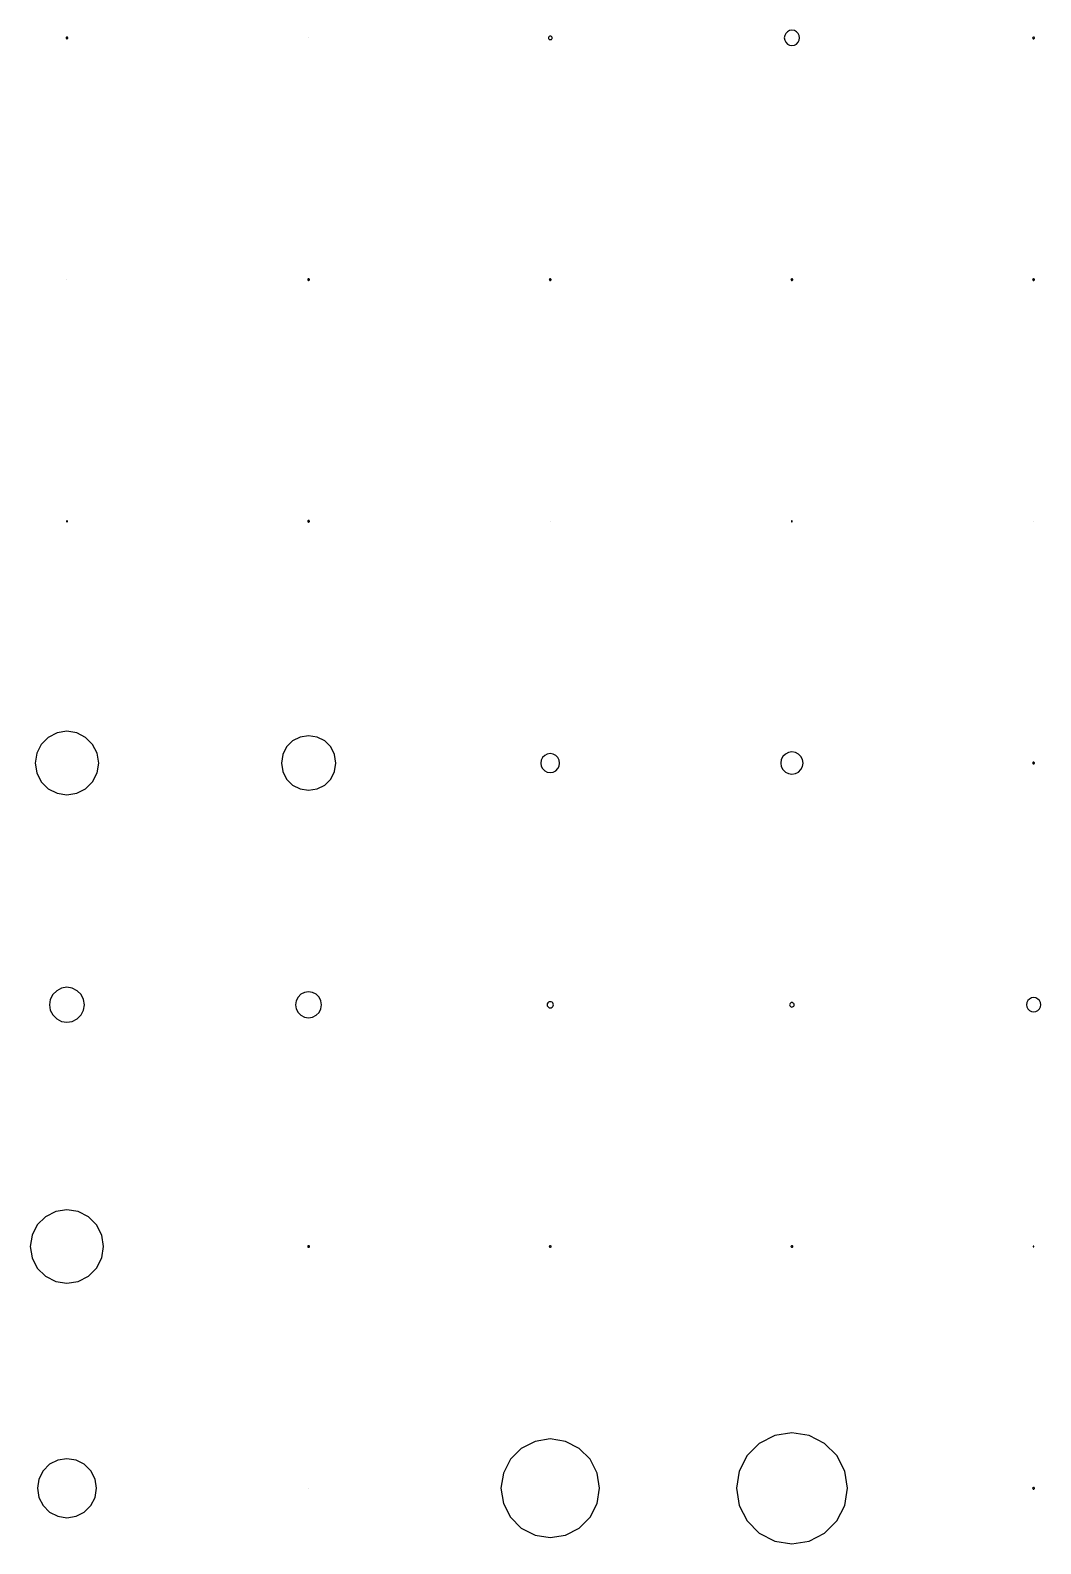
# Model space of a CAD drawing. Header units: metres. Extents: x -318 to 327, y -235 to 244.
# Drawn here: x -241.7 to -166.5, y -109.1 to 3.6 of the extents above; entities that cross this region are included whole.
import ezdxf

# ---------------------------------------------------------------- set-up
doc = ezdxf.new("R2010")
doc.units = ezdxf.units.M

msp = doc.modelspace()

# ---------------------------------------------------------------- linework, layer by layer
for p, q in [((-185.33, 3.46, -415.69), (-185.46, 3.33, -415.69)), ((-185.18, 3.54, -415.69), (-185.33, 3.46, -415.69)), ((-185, 3.57, -415.69), (-185.18, 3.54, -415.69)), ((-184.82, 3.54, -415.69), (-185, 3.57, -415.69)), ((-184.67, 3.46, -415.69), (-184.82, 3.54, -415.69)), ((-184.54, 3.33, -415.69), (-184.67, 3.46, -415.69)), ((-239.06, 3.02, -415.69), (-239.07, 3, -415.69)), ((-239.07, 3, -415.69), (-239.06, 2.98, -415.69)), ((-239.05, 3.04, -415.69), (-239.06, 3.02, -415.69)), ((-239.06, 2.98, -415.69), (-239.05, 2.96, -415.69)), ((-239.04, 3.05, -415.69), (-239.05, 3.04, -415.69)), ((-239.05, 2.96, -415.69), (-239.04, 2.95, -415.69)), ((-239.02, 3.06, -415.69), (-239.04, 3.05, -415.69)), ((-239.04, 2.95, -415.69), (-239.02, 2.94, -415.69)), ((-239, 3.07, -415.69), (-239.02, 3.06, -415.69)), ((-239.02, 2.94, -415.69), (-239, 2.93, -415.69)), ((-238.98, 3.06, -415.69), (-239, 3.07, -415.69)), ((-239, 2.93, -415.69), (-238.98, 2.94, -415.69)), ((-238.96, 3.05, -415.69), (-238.98, 3.06, -415.69)), ((-238.98, 2.94, -415.69), (-238.96, 2.95, -415.69)), ((-238.95, 3.04, -415.69), (-238.96, 3.05, -415.69)), ((-238.96, 2.95, -415.69), (-238.95, 2.96, -415.69)), ((-238.94, 3.02, -415.69), (-238.95, 3.04, -415.69)), ((-238.95, 2.96, -415.69), (-238.94, 2.98, -415.69)), ((-238.93, 3, -415.69), (-238.94, 3.02, -415.69)), ((-238.94, 2.98, -415.69), (-238.93, 3, -415.69)), ((-221, 3, -415.69), (-221, 3, -415.69)), ((-221, 3, -415.69), (-221, 3, -415.69)), ((-221, 3, -415.69), (-221, 3, -415.69)), ((-221, 3, -415.69), (-221, 3, -415.69)), ((-221, 3, -415.69), (-221, 3, -415.69)), ((-221, 3, -415.69), (-221, 3, -415.69)), ((-221, 3, -415.69), (-221, 3, -415.69)), ((-221, 3, -415.69), (-221, 3, -415.69)), ((-221, 3, -415.69), (-221, 3, -415.69)), ((-221, 3, -415.69), (-221, 3, -415.69)), ((-221, 3, -415.69), (-221, 3, -415.69)), ((-221, 3, -415.69), (-221, 3, -415.69)), ((-221, 3, -415.69), (-221, 3, -415.69)), ((-221, 3, -415.69), (-221, 3, -415.69)), ((-221, 3, -415.69), (-221, 3, -415.69)), ((-221, 3, -415.69), (-221, 3, -415.69)), ((-221, 3, -415.69), (-221, 3, -415.69)), ((-221, 3, -415.69), (-221, 3, -415.69)), ((-221, 3, -415.69), (-221, 3, -415.69)), ((-221, 3, -415.69), (-221, 3, -415.69)), ((-203.11, 3.08, -415.69), (-203.13, 3.04, -415.69)), ((-203.13, 3.04, -415.69), (-203.13, 3, -415.69)), ((-203.13, 3, -415.69), (-203.13, 2.96, -415.69)), ((-203.13, 2.96, -415.69), (-203.11, 2.92, -415.69)), ((-203.08, 3.11, -415.69), (-203.11, 3.08, -415.69)), ((-203.11, 2.92, -415.69), (-203.08, 2.89, -415.69)), ((-203.04, 3.13, -415.69), (-203.08, 3.11, -415.69)), ((-203.08, 2.89, -415.69), (-203.04, 2.87, -415.69)), ((-203, 3.13, -415.69), (-203.04, 3.13, -415.69)), ((-203.04, 2.87, -415.69), (-203, 2.87, -415.69)), ((-202.96, 3.13, -415.69), (-203, 3.13, -415.69)), ((-203, 2.87, -415.69), (-202.96, 2.87, -415.69)), ((-202.92, 3.11, -415.69), (-202.96, 3.13, -415.69)), ((-202.96, 2.87, -415.69), (-202.92, 2.89, -415.69)), ((-202.89, 3.08, -415.69), (-202.92, 3.11, -415.69)), ((-202.92, 2.89, -415.69), (-202.89, 2.92, -415.69)), ((-202.87, 3.04, -415.69), (-202.89, 3.08, -415.69)), ((-202.89, 2.92, -415.69), (-202.87, 2.96, -415.69)), ((-202.87, 3, -415.69), (-202.87, 3.04, -415.69)), ((-202.87, 2.96, -415.69), (-202.87, 3, -415.69)), ((-185.54, 3.18, -415.69), (-185.57, 3, -415.69)), ((-185.57, 3, -415.69), (-185.54, 2.82, -415.69)), ((-185.46, 3.33, -415.69), (-185.54, 3.18, -415.69)), ((-185.54, 2.82, -415.69), (-185.46, 2.67, -415.69)), ((-185.46, 2.67, -415.69), (-185.33, 2.54, -415.69)), ((-185.33, 2.54, -415.69), (-185.18, 2.46, -415.69)), ((-185.18, 2.46, -415.69), (-185, 2.43, -415.69)), ((-185, 2.43, -415.69), (-184.82, 2.46, -415.69)), ((-184.82, 2.46, -415.69), (-184.67, 2.54, -415.69)), ((-184.67, 2.54, -415.69), (-184.54, 2.67, -415.69)), ((-184.46, 3.18, -415.69), (-184.54, 3.33, -415.69)), ((-184.54, 2.67, -415.69), (-184.46, 2.82, -415.69)), ((-184.43, 3, -415.69), (-184.46, 3.18, -415.69)), ((-184.46, 2.82, -415.69), (-184.43, 3, -415.69)), ((-167.06, 3.02, -415.69), (-167.07, 3, -415.69)), ((-167.07, 3, -415.69), (-167.06, 2.98, -415.69)), ((-167.05, 3.04, -415.69), (-167.06, 3.02, -415.69)), ((-167.06, 2.98, -415.69), (-167.05, 2.96, -415.69)), ((-167.04, 3.05, -415.69), (-167.05, 3.04, -415.69)), ((-167.05, 2.96, -415.69), (-167.04, 2.95, -415.69)), ((-167.02, 3.06, -415.69), (-167.04, 3.05, -415.69)), ((-167.04, 2.95, -415.69), (-167.02, 2.94, -415.69)), ((-167, 3.07, -415.69), (-167.02, 3.06, -415.69)), ((-167.02, 2.94, -415.69), (-167, 2.93, -415.69)), ((-166.98, 3.06, -415.69), (-167, 3.07, -415.69)), ((-167, 2.93, -415.69), (-166.98, 2.94, -415.69)), ((-166.96, 3.05, -415.69), (-166.98, 3.06, -415.69)), ((-166.98, 2.94, -415.69), (-166.96, 2.95, -415.69)), ((-166.95, 3.04, -415.69), (-166.96, 3.05, -415.69)), ((-166.96, 2.95, -415.69), (-166.95, 2.96, -415.69)), ((-166.94, 3.02, -415.69), (-166.95, 3.04, -415.69)), ((-166.95, 2.96, -415.69), (-166.94, 2.98, -415.69)), ((-166.93, 3, -415.69), (-166.94, 3.02, -415.69)), ((-166.94, 2.98, -415.69), (-166.93, 3, -415.69)), ((-239, -15, -415.69), (-239, -15, -415.69)), ((-239, -15, -415.69), (-239, -15, -415.69)), ((-239, -15, -415.69), (-239, -15, -415.69)), ((-239, -15, -415.69), (-239, -15, -415.69)), ((-239, -15, -415.69), (-239, -15, -415.69)), ((-239, -15, -415.69), (-239, -15, -415.69)), ((-239, -15, -415.69), (-239, -15, -415.69)), ((-239, -15, -415.69), (-239, -15, -415.69)), ((-239, -15, -415.69), (-239, -15, -415.69)), ((-239, -15, -415.69), (-239, -15, -415.69)), ((-239, -15, -415.69), (-239, -15, -415.69)), ((-239, -15, -415.69), (-239, -15, -415.69)), ((-239, -15, -415.69), (-239, -15, -415.69)), ((-239, -15, -415.69), (-239, -15, -415.69)), ((-239, -15, -415.69), (-239, -15, -415.69)), ((-239, -15, -415.69), (-239, -15, -415.69)), ((-239, -15, -415.69), (-239, -15, -415.69)), ((-239, -15, -415.69), (-239, -15, -415.69)), ((-239, -15, -415.69), (-239, -15, -415.69)), ((-239, -15, -415.69), (-239, -15, -415.69)), ((-221.06, -14.98, -415.69), (-221.07, -15, -415.69)), ((-221.07, -15, -415.69), (-221.06, -15.02, -415.69)), ((-221.05, -14.96, -415.69), (-221.06, -14.98, -415.69)), ((-221.06, -15.02, -415.69), (-221.05, -15.04, -415.69)), ((-221.04, -14.95, -415.69), (-221.05, -14.96, -415.69)), ((-221.05, -15.04, -415.69), (-221.04, -15.05, -415.69)), ((-221.02, -14.94, -415.69), (-221.04, -14.95, -415.69)), ((-221.04, -15.05, -415.69), (-221.02, -15.06, -415.69)), ((-221, -14.93, -415.69), (-221.02, -14.94, -415.69)), ((-221.02, -15.06, -415.69), (-221, -15.07, -415.69)), ((-220.98, -14.94, -415.69), (-221, -14.93, -415.69)), ((-221, -15.07, -415.69), (-220.98, -15.06, -415.69)), ((-220.96, -14.95, -415.69), (-220.98, -14.94, -415.69)), ((-220.98, -15.06, -415.69), (-220.96, -15.05, -415.69)), ((-220.95, -14.96, -415.69), (-220.96, -14.95, -415.69)), ((-220.96, -15.05, -415.69), (-220.95, -15.04, -415.69)), ((-220.94, -14.98, -415.69), (-220.95, -14.96, -415.69)), ((-220.95, -15.04, -415.69), (-220.94, -15.02, -415.69)), ((-220.93, -15, -415.69), (-220.94, -14.98, -415.69)), ((-220.94, -15.02, -415.69), (-220.93, -15, -415.69)), ((-203.06, -14.98, -415.69), (-203.07, -15, -415.69)), ((-203.07, -15, -415.69), (-203.06, -15.02, -415.69)), ((-203.05, -14.96, -415.69), (-203.06, -14.98, -415.69)), ((-203.06, -15.02, -415.69), (-203.05, -15.04, -415.69)), ((-203.04, -14.95, -415.69), (-203.05, -14.96, -415.69)), ((-203.05, -15.04, -415.69), (-203.04, -15.05, -415.69)), ((-203.02, -14.94, -415.69), (-203.04, -14.95, -415.69)), ((-203.04, -15.05, -415.69), (-203.02, -15.06, -415.69)), ((-203, -14.93, -415.69), (-203.02, -14.94, -415.69)), ((-203.02, -15.06, -415.69), (-203, -15.07, -415.69)), ((-202.98, -14.94, -415.69), (-203, -14.93, -415.69)), ((-203, -15.07, -415.69), (-202.98, -15.06, -415.69)), ((-202.96, -14.95, -415.69), (-202.98, -14.94, -415.69)), ((-202.98, -15.06, -415.69), (-202.96, -15.05, -415.69)), ((-202.95, -14.96, -415.69), (-202.96, -14.95, -415.69)), ((-202.96, -15.05, -415.69), (-202.95, -15.04, -415.69)), ((-202.94, -14.98, -415.69), (-202.95, -14.96, -415.69)), ((-202.95, -15.04, -415.69), (-202.94, -15.02, -415.69)), ((-202.93, -15, -415.69), (-202.94, -14.98, -415.69)), ((-202.94, -15.02, -415.69), (-202.93, -15, -415.69)), ((-185.06, -14.98, -415.69), (-185.07, -15, -415.69)), ((-185.07, -15, -415.69), (-185.06, -15.02, -415.69)), ((-185.05, -14.96, -415.69), (-185.06, -14.98, -415.69)), ((-185.06, -15.02, -415.69), (-185.05, -15.04, -415.69)), ((-185.04, -14.95, -415.69), (-185.05, -14.96, -415.69)), ((-185.05, -15.04, -415.69), (-185.04, -15.05, -415.69)), ((-185.02, -14.94, -415.69), (-185.04, -14.95, -415.69)), ((-185.04, -15.05, -415.69), (-185.02, -15.06, -415.69)), ((-185, -14.93, -415.69), (-185.02, -14.94, -415.69)), ((-185.02, -15.06, -415.69), (-185, -15.07, -415.69)), ((-184.98, -14.94, -415.69), (-185, -14.93, -415.69)), ((-185, -15.07, -415.69), (-184.98, -15.06, -415.69)), ((-184.96, -14.95, -415.69), (-184.98, -14.94, -415.69)), ((-184.98, -15.06, -415.69), (-184.96, -15.05, -415.69)), ((-184.95, -14.96, -415.69), (-184.96, -14.95, -415.69)), ((-184.96, -15.05, -415.69), (-184.95, -15.04, -415.69)), ((-184.94, -14.98, -415.69), (-184.95, -14.96, -415.69)), ((-184.95, -15.04, -415.69), (-184.94, -15.02, -415.69)), ((-184.93, -15, -415.69), (-184.94, -14.98, -415.69)), ((-184.94, -15.02, -415.69), (-184.93, -15, -415.69)), ((-167.06, -14.98, -415.69), (-167.07, -15, -415.69)), ((-167.07, -15, -415.69), (-167.06, -15.02, -415.69)), ((-167.05, -14.96, -415.69), (-167.06, -14.98, -415.69)), ((-167.06, -15.02, -415.69), (-167.05, -15.04, -415.69)), ((-167.04, -14.95, -415.69), (-167.05, -14.96, -415.69)), ((-167.05, -15.04, -415.69), (-167.04, -15.05, -415.69)), ((-167.02, -14.94, -415.69), (-167.04, -14.95, -415.69)), ((-167.04, -15.05, -415.69), (-167.02, -15.06, -415.69)), ((-167, -14.93, -415.69), (-167.02, -14.94, -415.69)), ((-167.02, -15.06, -415.69), (-167, -15.07, -415.69)), ((-166.98, -14.94, -415.69), (-167, -14.93, -415.69)), ((-167, -15.07, -415.69), (-166.98, -15.06, -415.69)), ((-166.96, -14.95, -415.69), (-166.98, -14.94, -415.69)), ((-166.98, -15.06, -415.69), (-166.96, -15.05, -415.69)), ((-166.95, -14.96, -415.69), (-166.96, -14.95, -415.69)), ((-166.96, -15.05, -415.69), (-166.95, -15.04, -415.69)), ((-166.94, -14.98, -415.69), (-166.95, -14.96, -415.69)), ((-166.95, -15.04, -415.69), (-166.94, -15.02, -415.69)), ((-166.93, -15, -415.69), (-166.94, -14.98, -415.69)), ((-166.94, -15.02, -415.69), (-166.93, -15, -415.69)), ((-239.02, -32.97, -415.69), (-239.03, -32.98, -415.69)), ((-239.03, -32.98, -415.69), (-239.03, -32.99, -415.69)), ((-239.03, -32.99, -415.69), (-239.03, -33, -415.69)), ((-239.03, -33, -415.69), (-239.03, -33.01, -415.69)), ((-239.03, -33.01, -415.69), (-239.03, -33.02, -415.69)), ((-239.03, -33.02, -415.69), (-239.02, -33.03, -415.69)), ((-239.01, -32.97, -415.69), (-239.02, -32.97, -415.69)), ((-239.02, -33.03, -415.69), (-239.01, -33.03, -415.69)), ((-239, -32.97, -415.69), (-239.01, -32.97, -415.69)), ((-239.01, -33.03, -415.69), (-239, -33.03, -415.69)), ((-238.99, -32.97, -415.69), (-239, -32.97, -415.69)), ((-239, -33.03, -415.69), (-238.99, -33.03, -415.69)), ((-238.98, -32.97, -415.69), (-238.99, -32.97, -415.69)), ((-238.99, -33.03, -415.69), (-238.98, -33.03, -415.69)), ((-238.97, -32.98, -415.69), (-238.98, -32.97, -415.69)), ((-238.98, -33.03, -415.69), (-238.97, -33.02, -415.69)), ((-238.97, -32.99, -415.69), (-238.97, -32.98, -415.69)), ((-238.97, -33, -415.69), (-238.97, -32.99, -415.69)), ((-238.97, -33.01, -415.69), (-238.97, -33, -415.69)), ((-238.97, -33.02, -415.69), (-238.97, -33.01, -415.69)), ((-221.06, -32.98, -415.69), (-221.07, -33, -415.69)), ((-221.07, -33, -415.69), (-221.06, -33.02, -415.69)), ((-221.05, -32.96, -415.69), (-221.06, -32.98, -415.69)), ((-221.06, -33.02, -415.69), (-221.05, -33.04, -415.69)), ((-221.04, -32.95, -415.69), (-221.05, -32.96, -415.69)), ((-221.05, -33.04, -415.69), (-221.04, -33.05, -415.69)), ((-221.02, -32.94, -415.69), (-221.04, -32.95, -415.69)), ((-221.04, -33.05, -415.69), (-221.02, -33.06, -415.69)), ((-221, -32.93, -415.69), (-221.02, -32.94, -415.69)), ((-221.02, -33.06, -415.69), (-221, -33.07, -415.69)), ((-220.98, -32.94, -415.69), (-221, -32.93, -415.69)), ((-221, -33.07, -415.69), (-220.98, -33.06, -415.69)), ((-220.96, -32.95, -415.69), (-220.98, -32.94, -415.69)), ((-220.98, -33.06, -415.69), (-220.96, -33.05, -415.69)), ((-220.95, -32.96, -415.69), (-220.96, -32.95, -415.69)), ((-220.96, -33.05, -415.69), (-220.95, -33.04, -415.69)), ((-220.94, -32.98, -415.69), (-220.95, -32.96, -415.69)), ((-220.95, -33.04, -415.69), (-220.94, -33.02, -415.69)), ((-220.93, -33, -415.69), (-220.94, -32.98, -415.69)), ((-220.94, -33.02, -415.69), (-220.93, -33, -415.69)), ((-203, -33, -415.69), (-203, -33, -415.69)), ((-203, -33, -415.69), (-203, -33, -415.69)), ((-203, -33, -415.69), (-203, -33, -415.69)), ((-203, -33, -415.69), (-203, -33, -415.69)), ((-203, -33, -415.69), (-203, -33, -415.69)), ((-203, -33, -415.69), (-203, -33, -415.69)), ((-203, -33, -415.69), (-203, -33, -415.69)), ((-203, -33, -415.69), (-203, -33, -415.69)), ((-203, -33, -415.69), (-203, -33, -415.69)), ((-203, -33, -415.69), (-203, -33, -415.69)), ((-203, -33, -415.69), (-203, -33, -415.69)), ((-203, -33, -415.69), (-203, -33, -415.69)), ((-203, -33, -415.69), (-203, -33, -415.69)), ((-203, -33, -415.69), (-203, -33, -415.69)), ((-203, -33, -415.69), (-203, -33, -415.69)), ((-203, -33, -415.69), (-203, -33, -415.69)), ((-203, -33, -415.69), (-203, -33, -415.69)), ((-203, -33, -415.69), (-203, -33, -415.69)), ((-203, -33, -415.69), (-203, -33, -415.69)), ((-203, -33, -415.69), (-203, -33, -415.69)), ((-185.02, -32.97, -415.69), (-185.03, -32.98, -415.69)), ((-185.03, -32.98, -415.69), (-185.03, -32.99, -415.69)), ((-185.03, -32.99, -415.69), (-185.03, -33, -415.69)), ((-185.03, -33, -415.69), (-185.03, -33.01, -415.69)), ((-185.03, -33.01, -415.69), (-185.03, -33.02, -415.69)), ((-185.03, -33.02, -415.69), (-185.02, -33.03, -415.69)), ((-185.01, -32.97, -415.69), (-185.02, -32.97, -415.69)), ((-185.02, -33.03, -415.69), (-185.01, -33.03, -415.69)), ((-185, -32.97, -415.69), (-185.01, -32.97, -415.69)), ((-185.01, -33.03, -415.69), (-185, -33.03, -415.69)), ((-184.99, -32.97, -415.69), (-185, -32.97, -415.69)), ((-185, -33.03, -415.69), (-184.99, -33.03, -415.69)), ((-184.98, -32.97, -415.69), (-184.99, -32.97, -415.69)), ((-184.99, -33.03, -415.69), (-184.98, -33.03, -415.69)), ((-184.97, -32.98, -415.69), (-184.98, -32.97, -415.69)), ((-184.98, -33.03, -415.69), (-184.97, -33.02, -415.69)), ((-184.97, -32.99, -415.69), (-184.97, -32.98, -415.69)), ((-184.97, -33, -415.69), (-184.97, -32.99, -415.69)), ((-184.97, -33.01, -415.69), (-184.97, -33, -415.69)), ((-184.97, -33.02, -415.69), (-184.97, -33.01, -415.69)), ((-167, -33, -415.69), (-167, -33, -415.69)), ((-167, -33, -415.69), (-167, -33, -415.69)), ((-167, -33, -415.69), (-167, -33, -415.69)), ((-167, -33, -415.69), (-167, -33, -415.69)), ((-167, -33, -415.69), (-167, -33, -415.69)), ((-167, -33, -415.69), (-167, -33, -415.69)), ((-167, -33, -415.69), (-167, -33, -415.69)), ((-167, -33, -415.69), (-167, -33, -415.69)), ((-167, -33, -415.69), (-167, -33, -415.69)), ((-167, -33, -415.69), (-167, -33, -415.69)), ((-167, -33, -415.69), (-167, -33, -415.69)), ((-167, -33, -415.69), (-167, -33, -415.69)), ((-167, -33, -415.69), (-167, -33, -415.69)), ((-167, -33, -415.69), (-167, -33, -415.69)), ((-167, -33, -415.69), (-167, -33, -415.69)), ((-167, -33, -415.69), (-167, -33, -415.69)), ((-167, -33, -415.69), (-167, -33, -415.69)), ((-167, -33, -415.69), (-167, -33, -415.69)), ((-167, -33, -415.69), (-167, -33, -415.69)), ((-167, -33, -415.69), (-167, -33, -415.69)), ((-240.39, -49.09, -415.69), (-240.91, -49.61, -415.69)), ((-239.73, -48.75, -415.69), (-240.39, -49.09, -415.69)), ((-239, -48.63, -415.69), (-239.73, -48.75, -415.69)), ((-238.27, -48.75, -415.69), (-239, -48.63, -415.69)), ((-237.61, -49.09, -415.69), (-238.27, -48.75, -415.69)), ((-237.09, -49.61, -415.69), (-237.61, -49.09, -415.69)), ((-222.2, -49.35, -415.69), (-222.65, -49.8, -415.69)), ((-221.63, -49.07, -415.69), (-222.2, -49.35, -415.69)), ((-221, -48.97, -415.69), (-221.63, -49.07, -415.69)), ((-220.37, -49.07, -415.69), (-221, -48.97, -415.69)), ((-219.8, -49.35, -415.69), (-220.37, -49.07, -415.69)), ((-219.35, -49.8, -415.69), (-219.8, -49.35, -415.69)), ((-241.25, -50.27, -415.69), (-241.37, -51, -415.69)), ((-240.91, -49.61, -415.69), (-241.25, -50.27, -415.69)), ((-236.75, -50.27, -415.69), (-237.09, -49.61, -415.69)), ((-236.63, -51, -415.69), (-236.75, -50.27, -415.69)), ((-222.93, -50.37, -415.69), (-223.03, -51, -415.69)), ((-222.65, -49.8, -415.69), (-222.93, -50.37, -415.69)), ((-219.07, -50.37, -415.69), (-219.35, -49.8, -415.69)), ((-218.97, -51, -415.69), (-219.07, -50.37, -415.69)), ((-203.57, -50.59, -415.69), (-203.67, -50.78, -415.69)), ((-203.41, -50.43, -415.69), (-203.57, -50.59, -415.69)), ((-203.22, -50.33, -415.69), (-203.41, -50.43, -415.69)), ((-203, -50.3, -415.69), (-203.22, -50.33, -415.69)), ((-202.78, -50.33, -415.69), (-203, -50.3, -415.69)), ((-202.59, -50.43, -415.69), (-202.78, -50.33, -415.69)), ((-202.43, -50.59, -415.69), (-202.59, -50.43, -415.69)), ((-202.33, -50.78, -415.69), (-202.43, -50.59, -415.69)), ((-185.67, -50.51, -415.69), (-185.79, -50.74, -415.69)), ((-185.49, -50.33, -415.69), (-185.67, -50.51, -415.69)), ((-185.26, -50.21, -415.69), (-185.49, -50.33, -415.69)), ((-185, -50.17, -415.69), (-185.26, -50.21, -415.69)), ((-184.74, -50.21, -415.69), (-185, -50.17, -415.69)), ((-184.51, -50.33, -415.69), (-184.74, -50.21, -415.69)), ((-184.33, -50.51, -415.69), (-184.51, -50.33, -415.69)), ((-184.21, -50.74, -415.69), (-184.33, -50.51, -415.69)), ((-241.37, -51, -415.69), (-241.25, -51.73, -415.69)), ((-241.25, -51.73, -415.69), (-240.91, -52.39, -415.69)), ((-237.09, -52.39, -415.69), (-236.75, -51.73, -415.69)), ((-236.75, -51.73, -415.69), (-236.63, -51, -415.69)), ((-223.03, -51, -415.69), (-222.93, -51.63, -415.69)), ((-222.93, -51.63, -415.69), (-222.65, -52.2, -415.69)), ((-219.35, -52.2, -415.69), (-219.07, -51.63, -415.69)), ((-219.07, -51.63, -415.69), (-218.97, -51, -415.69)), ((-203.67, -50.78, -415.69), (-203.7, -51, -415.69)), ((-203.7, -51, -415.69), (-203.67, -51.22, -415.69)), ((-203.67, -51.22, -415.69), (-203.57, -51.41, -415.69)), ((-203.57, -51.41, -415.69), (-203.41, -51.57, -415.69)), ((-203.41, -51.57, -415.69), (-203.22, -51.67, -415.69)), ((-203.22, -51.67, -415.69), (-203, -51.7, -415.69)), ((-203, -51.7, -415.69), (-202.78, -51.67, -415.69)), ((-202.78, -51.67, -415.69), (-202.59, -51.57, -415.69)), ((-202.59, -51.57, -415.69), (-202.43, -51.41, -415.69)), ((-202.43, -51.41, -415.69), (-202.33, -51.22, -415.69)), ((-202.3, -51, -415.69), (-202.33, -50.78, -415.69)), ((-202.33, -51.22, -415.69), (-202.3, -51, -415.69)), ((-185.79, -50.74, -415.69), (-185.83, -51, -415.69)), ((-185.83, -51, -415.69), (-185.79, -51.26, -415.69)), ((-185.79, -51.26, -415.69), (-185.67, -51.49, -415.69)), ((-185.67, -51.49, -415.69), (-185.49, -51.67, -415.69)), ((-185.49, -51.67, -415.69), (-185.26, -51.79, -415.69)), ((-185.26, -51.79, -415.69), (-185, -51.83, -415.69)), ((-185, -51.83, -415.69), (-184.74, -51.79, -415.69)), ((-184.74, -51.79, -415.69), (-184.51, -51.67, -415.69)), ((-184.51, -51.67, -415.69), (-184.33, -51.49, -415.69)), ((-184.33, -51.49, -415.69), (-184.21, -51.26, -415.69)), ((-184.17, -51, -415.69), (-184.21, -50.74, -415.69)), ((-184.21, -51.26, -415.69), (-184.17, -51, -415.69)), ((-167.06, -50.98, -415.69), (-167.07, -51, -415.69)), ((-167.07, -51, -415.69), (-167.06, -51.02, -415.69)), ((-167.05, -50.96, -415.69), (-167.06, -50.98, -415.69)), ((-167.06, -51.02, -415.69), (-167.05, -51.04, -415.69)), ((-167.04, -50.95, -415.69), (-167.05, -50.96, -415.69)), ((-167.05, -51.04, -415.69), (-167.04, -51.05, -415.69)), ((-167.02, -50.94, -415.69), (-167.04, -50.95, -415.69)), ((-167.04, -51.05, -415.69), (-167.02, -51.06, -415.69)), ((-167, -50.93, -415.69), (-167.02, -50.94, -415.69)), ((-167.02, -51.06, -415.69), (-167, -51.07, -415.69)), ((-166.98, -50.94, -415.69), (-167, -50.93, -415.69)), ((-167, -51.07, -415.69), (-166.98, -51.06, -415.69)), ((-166.96, -50.95, -415.69), (-166.98, -50.94, -415.69)), ((-166.98, -51.06, -415.69), (-166.96, -51.05, -415.69)), ((-166.95, -50.96, -415.69), (-166.96, -50.95, -415.69)), ((-166.96, -51.05, -415.69), (-166.95, -51.04, -415.69)), ((-166.94, -50.98, -415.69), (-166.95, -50.96, -415.69)), ((-166.95, -51.04, -415.69), (-166.94, -51.02, -415.69)), ((-166.93, -51, -415.69), (-166.94, -50.98, -415.69)), ((-166.94, -51.02, -415.69), (-166.93, -51, -415.69)), ((-240.91, -52.39, -415.69), (-240.39, -52.91, -415.69)), ((-240.39, -52.91, -415.69), (-239.73, -53.25, -415.69)), ((-238.27, -53.25, -415.69), (-237.61, -52.91, -415.69)), ((-237.61, -52.91, -415.69), (-237.09, -52.39, -415.69)), ((-222.65, -52.2, -415.69), (-222.2, -52.65, -415.69)), ((-222.2, -52.65, -415.69), (-221.63, -52.93, -415.69)), ((-221.63, -52.93, -415.69), (-221, -53.03, -415.69)), ((-221, -53.03, -415.69), (-220.37, -52.93, -415.69)), ((-220.37, -52.93, -415.69), (-219.8, -52.65, -415.69)), ((-219.8, -52.65, -415.69), (-219.35, -52.2, -415.69)), ((-239.73, -53.25, -415.69), (-239, -53.37, -415.69)), ((-239, -53.37, -415.69), (-238.27, -53.25, -415.69)), ((-240.24, -68.6, -415.69), (-240.3, -69, -415.69)), ((-240.05, -68.24, -415.69), (-240.24, -68.6, -415.69)), ((-239.76, -67.95, -415.69), (-240.05, -68.24, -415.69)), ((-239.4, -67.76, -415.69), (-239.76, -67.95, -415.69)), ((-239, -67.7, -415.69), (-239.4, -67.76, -415.69)), ((-238.6, -67.76, -415.69), (-239, -67.7, -415.69)), ((-238.24, -67.95, -415.69), (-238.6, -67.76, -415.69)), ((-237.95, -68.24, -415.69), (-238.24, -67.95, -415.69)), ((-237.76, -68.6, -415.69), (-237.95, -68.24, -415.69)), ((-237.7, -69, -415.69), (-237.76, -68.6, -415.69)), ((-221.92, -68.7, -415.69), (-221.97, -69, -415.69)), ((-221.78, -68.43, -415.69), (-221.92, -68.7, -415.69)), ((-221.57, -68.22, -415.69), (-221.78, -68.43, -415.69)), ((-221.3, -68.08, -415.69), (-221.57, -68.22, -415.69)), ((-221, -68.03, -415.69), (-221.3, -68.08, -415.69)), ((-220.7, -68.08, -415.69), (-221, -68.03, -415.69)), ((-220.43, -68.22, -415.69), (-220.7, -68.08, -415.69)), ((-220.22, -68.43, -415.69), (-220.43, -68.22, -415.69)), ((-220.08, -68.7, -415.69), (-220.22, -68.43, -415.69)), ((-220.03, -69, -415.69), (-220.08, -68.7, -415.69)), ((-167.43, -68.69, -415.69), (-167.51, -68.84, -415.69)), ((-167.31, -68.57, -415.69), (-167.43, -68.69, -415.69)), ((-167.16, -68.49, -415.69), (-167.31, -68.57, -415.69)), ((-167, -68.47, -415.69), (-167.16, -68.49, -415.69)), ((-166.84, -68.49, -415.69), (-167, -68.47, -415.69)), ((-166.69, -68.57, -415.69), (-166.84, -68.49, -415.69)), ((-166.57, -68.69, -415.69), (-166.69, -68.57, -415.69)), ((-166.49, -68.84, -415.69), (-166.57, -68.69, -415.69)), ((-240.3, -69, -415.69), (-240.24, -69.4, -415.69)), ((-240.24, -69.4, -415.69), (-240.05, -69.76, -415.69)), ((-240.05, -69.76, -415.69), (-239.76, -70.05, -415.69)), ((-238.24, -70.05, -415.69), (-237.95, -69.76, -415.69)), ((-237.95, -69.76, -415.69), (-237.76, -69.4, -415.69)), ((-237.76, -69.4, -415.69), (-237.7, -69, -415.69)), ((-221.97, -69, -415.69), (-221.92, -69.3, -415.69)), ((-221.92, -69.3, -415.69), (-221.78, -69.57, -415.69)), ((-221.78, -69.57, -415.69), (-221.57, -69.78, -415.69)), ((-221.57, -69.78, -415.69), (-221.3, -69.92, -415.69)), ((-220.7, -69.92, -415.69), (-220.43, -69.78, -415.69)), ((-220.43, -69.78, -415.69), (-220.22, -69.57, -415.69)), ((-220.22, -69.57, -415.69), (-220.08, -69.3, -415.69)), ((-220.08, -69.3, -415.69), (-220.03, -69, -415.69)), ((-203.22, -68.93, -415.69), (-203.23, -69, -415.69)), ((-203.23, -69, -415.69), (-203.22, -69.07, -415.69)), ((-203.19, -68.86, -415.69), (-203.22, -68.93, -415.69)), ((-203.22, -69.07, -415.69), (-203.19, -69.14, -415.69)), ((-203.14, -68.81, -415.69), (-203.19, -68.86, -415.69)), ((-203.19, -69.14, -415.69), (-203.14, -69.19, -415.69)), ((-203.07, -68.78, -415.69), (-203.14, -68.81, -415.69)), ((-203.14, -69.19, -415.69), (-203.07, -69.22, -415.69)), ((-203, -68.77, -415.69), (-203.07, -68.78, -415.69)), ((-203.07, -69.22, -415.69), (-203, -69.23, -415.69)), ((-202.93, -68.78, -415.69), (-203, -68.77, -415.69)), ((-203, -69.23, -415.69), (-202.93, -69.22, -415.69)), ((-202.86, -68.81, -415.69), (-202.93, -68.78, -415.69)), ((-202.93, -69.22, -415.69), (-202.86, -69.19, -415.69)), ((-202.81, -68.86, -415.69), (-202.86, -68.81, -415.69)), ((-202.86, -69.19, -415.69), (-202.81, -69.14, -415.69)), ((-202.78, -68.93, -415.69), (-202.81, -68.86, -415.69)), ((-202.81, -69.14, -415.69), (-202.78, -69.07, -415.69)), ((-202.77, -69, -415.69), (-202.78, -68.93, -415.69)), ((-202.78, -69.07, -415.69), (-202.77, -69, -415.69)), ((-185.16, -68.95, -415.69), (-185.17, -69, -415.69)), ((-185.17, -69, -415.69), (-185.16, -69.05, -415.69)), ((-185.13, -68.9, -415.69), (-185.16, -68.95, -415.69)), ((-185.16, -69.05, -415.69), (-185.13, -69.1, -415.69)), ((-185.1, -68.87, -415.69), (-185.13, -68.9, -415.69)), ((-185.13, -69.1, -415.69), (-185.1, -69.13, -415.69)), ((-185.05, -68.84, -415.69), (-185.1, -68.87, -415.69)), ((-185.1, -69.13, -415.69), (-185.05, -69.16, -415.69)), ((-185, -68.83, -415.69), (-185.05, -68.84, -415.69)), ((-185.05, -69.16, -415.69), (-185, -69.17, -415.69)), ((-184.95, -68.84, -415.69), (-185, -68.83, -415.69)), ((-185, -69.17, -415.69), (-184.95, -69.16, -415.69)), ((-184.9, -68.87, -415.69), (-184.95, -68.84, -415.69)), ((-184.95, -69.16, -415.69), (-184.9, -69.13, -415.69)), ((-184.87, -68.9, -415.69), (-184.9, -68.87, -415.69)), ((-184.9, -69.13, -415.69), (-184.87, -69.1, -415.69)), ((-184.84, -68.95, -415.69), (-184.87, -68.9, -415.69)), ((-184.87, -69.1, -415.69), (-184.84, -69.05, -415.69)), ((-184.83, -69, -415.69), (-184.84, -68.95, -415.69)), ((-184.84, -69.05, -415.69), (-184.83, -69, -415.69)), ((-167.51, -68.84, -415.69), (-167.53, -69, -415.69)), ((-167.53, -69, -415.69), (-167.51, -69.16, -415.69)), ((-167.51, -69.16, -415.69), (-167.43, -69.31, -415.69)), ((-167.43, -69.31, -415.69), (-167.31, -69.43, -415.69)), ((-167.31, -69.43, -415.69), (-167.16, -69.51, -415.69)), ((-167.16, -69.51, -415.69), (-167, -69.53, -415.69)), ((-167, -69.53, -415.69), (-166.84, -69.51, -415.69)), ((-166.84, -69.51, -415.69), (-166.69, -69.43, -415.69)), ((-166.69, -69.43, -415.69), (-166.57, -69.31, -415.69)), ((-166.57, -69.31, -415.69), (-166.49, -69.16, -415.69)), ((-166.47, -69, -415.69), (-166.49, -68.84, -415.69)), ((-166.49, -69.16, -415.69), (-166.47, -69, -415.69)), ((-239.76, -70.05, -415.69), (-239.4, -70.24, -415.69)), ((-239.4, -70.24, -415.69), (-239, -70.3, -415.69)), ((-239, -70.3, -415.69), (-238.6, -70.24, -415.69)), ((-238.6, -70.24, -415.69), (-238.24, -70.05, -415.69)), ((-221.3, -69.92, -415.69), (-221, -69.97, -415.69)), ((-221, -69.97, -415.69), (-220.7, -69.92, -415.69)), ((-239.84, -84.4, -415.69), (-240.61, -84.79, -415.69)), ((-239, -84.27, -415.69), (-239.84, -84.4, -415.69)), ((-238.16, -84.4, -415.69), (-239, -84.27, -415.69)), ((-237.39, -84.79, -415.69), (-238.16, -84.4, -415.69)), ((-241.21, -85.39, -415.69), (-241.6, -86.16, -415.69)), ((-240.61, -84.79, -415.69), (-241.21, -85.39, -415.69)), ((-236.79, -85.39, -415.69), (-237.39, -84.79, -415.69)), ((-236.4, -86.16, -415.69), (-236.79, -85.39, -415.69)), ((-241.6, -86.16, -415.69), (-241.73, -87, -415.69)), ((-236.27, -87, -415.69), (-236.4, -86.16, -415.69)), ((-241.73, -87, -415.69), (-241.6, -87.84, -415.69)), ((-241.6, -87.84, -415.69), (-241.21, -88.61, -415.69)), ((-236.79, -88.61, -415.69), (-236.4, -87.84, -415.69)), ((-236.4, -87.84, -415.69), (-236.27, -87, -415.69)), ((-221.06, -86.98, -415.69), (-221.07, -87, -415.69)), ((-221.07, -87, -415.69), (-221.06, -87.02, -415.69)), ((-221.05, -86.96, -415.69), (-221.06, -86.98, -415.69)), ((-221.06, -87.02, -415.69), (-221.05, -87.04, -415.69)), ((-221.04, -86.95, -415.69), (-221.05, -86.96, -415.69)), ((-221.05, -87.04, -415.69), (-221.04, -87.05, -415.69)), ((-221.02, -86.94, -415.69), (-221.04, -86.95, -415.69)), ((-221.04, -87.05, -415.69), (-221.02, -87.06, -415.69)), ((-221, -86.93, -415.69), (-221.02, -86.94, -415.69)), ((-221.02, -87.06, -415.69), (-221, -87.07, -415.69)), ((-220.98, -86.94, -415.69), (-221, -86.93, -415.69)), ((-221, -87.07, -415.69), (-220.98, -87.06, -415.69)), ((-220.96, -86.95, -415.69), (-220.98, -86.94, -415.69)), ((-220.98, -87.06, -415.69), (-220.96, -87.05, -415.69)), ((-220.95, -86.96, -415.69), (-220.96, -86.95, -415.69)), ((-220.96, -87.05, -415.69), (-220.95, -87.04, -415.69)), ((-220.94, -86.98, -415.69), (-220.95, -86.96, -415.69)), ((-220.95, -87.04, -415.69), (-220.94, -87.02, -415.69)), ((-220.93, -87, -415.69), (-220.94, -86.98, -415.69)), ((-220.94, -87.02, -415.69), (-220.93, -87, -415.69)), ((-203.06, -86.98, -415.69), (-203.07, -87, -415.69)), ((-203.07, -87, -415.69), (-203.06, -87.02, -415.69)), ((-203.05, -86.96, -415.69), (-203.06, -86.98, -415.69)), ((-203.06, -87.02, -415.69), (-203.05, -87.04, -415.69)), ((-203.04, -86.95, -415.69), (-203.05, -86.96, -415.69)), ((-203.05, -87.04, -415.69), (-203.04, -87.05, -415.69)), ((-203.02, -86.94, -415.69), (-203.04, -86.95, -415.69)), ((-203.04, -87.05, -415.69), (-203.02, -87.06, -415.69)), ((-203, -86.93, -415.69), (-203.02, -86.94, -415.69)), ((-203.02, -87.06, -415.69), (-203, -87.07, -415.69)), ((-202.98, -86.94, -415.69), (-203, -86.93, -415.69)), ((-203, -87.07, -415.69), (-202.98, -87.06, -415.69)), ((-202.96, -86.95, -415.69), (-202.98, -86.94, -415.69)), ((-202.98, -87.06, -415.69), (-202.96, -87.05, -415.69)), ((-202.95, -86.96, -415.69), (-202.96, -86.95, -415.69)), ((-202.96, -87.05, -415.69), (-202.95, -87.04, -415.69)), ((-202.94, -86.98, -415.69), (-202.95, -86.96, -415.69)), ((-202.95, -87.04, -415.69), (-202.94, -87.02, -415.69)), ((-202.93, -87, -415.69), (-202.94, -86.98, -415.69)), ((-202.94, -87.02, -415.69), (-202.93, -87, -415.69)), ((-185.06, -86.98, -415.69), (-185.07, -87, -415.69)), ((-185.07, -87, -415.69), (-185.06, -87.02, -415.69)), ((-185.05, -86.96, -415.69), (-185.06, -86.98, -415.69)), ((-185.06, -87.02, -415.69), (-185.05, -87.04, -415.69)), ((-185.04, -86.95, -415.69), (-185.05, -86.96, -415.69)), ((-185.05, -87.04, -415.69), (-185.04, -87.05, -415.69)), ((-185.02, -86.94, -415.69), (-185.04, -86.95, -415.69)), ((-185.04, -87.05, -415.69), (-185.02, -87.06, -415.69)), ((-185, -86.93, -415.69), (-185.02, -86.94, -415.69)), ((-185.02, -87.06, -415.69), (-185, -87.07, -415.69)), ((-184.98, -86.94, -415.69), (-185, -86.93, -415.69)), ((-185, -87.07, -415.69), (-184.98, -87.06, -415.69)), ((-184.96, -86.95, -415.69), (-184.98, -86.94, -415.69)), ((-184.98, -87.06, -415.69), (-184.96, -87.05, -415.69)), ((-184.95, -86.96, -415.69), (-184.96, -86.95, -415.69)), ((-184.96, -87.05, -415.69), (-184.95, -87.04, -415.69)), ((-184.94, -86.98, -415.69), (-184.95, -86.96, -415.69)), ((-184.95, -87.04, -415.69), (-184.94, -87.02, -415.69)), ((-184.93, -87, -415.69), (-184.94, -86.98, -415.69)), ((-184.94, -87.02, -415.69), (-184.93, -87, -415.69)), ((-167.02, -86.97, -415.69), (-167.03, -86.98, -415.69)), ((-167.03, -86.98, -415.69), (-167.03, -86.99, -415.69)), ((-167.03, -86.99, -415.69), (-167.03, -87, -415.69)), ((-167.03, -87, -415.69), (-167.03, -87.01, -415.69)), ((-167.03, -87.01, -415.69), (-167.03, -87.02, -415.69)), ((-167.03, -87.02, -415.69), (-167.02, -87.03, -415.69)), ((-167.01, -86.97, -415.69), (-167.02, -86.97, -415.69)), ((-167.02, -87.03, -415.69), (-167.01, -87.03, -415.69)), ((-167, -86.97, -415.69), (-167.01, -86.97, -415.69)), ((-167.01, -87.03, -415.69), (-167, -87.03, -415.69)), ((-166.99, -86.97, -415.69), (-167, -86.97, -415.69)), ((-167, -87.03, -415.69), (-166.99, -87.03, -415.69)), ((-166.98, -86.97, -415.69), (-166.99, -86.97, -415.69)), ((-166.99, -87.03, -415.69), (-166.98, -87.03, -415.69)), ((-166.97, -86.98, -415.69), (-166.98, -86.97, -415.69)), ((-166.98, -87.03, -415.69), (-166.97, -87.02, -415.69)), ((-166.97, -86.99, -415.69), (-166.97, -86.98, -415.69)), ((-166.97, -87, -415.69), (-166.97, -86.99, -415.69)), ((-166.97, -87.01, -415.69), (-166.97, -87, -415.69)), ((-166.97, -87.02, -415.69), (-166.97, -87.01, -415.69)), ((-241.21, -88.61, -415.69), (-240.61, -89.21, -415.69)), ((-237.39, -89.21, -415.69), (-236.79, -88.61, -415.69)), ((-240.61, -89.21, -415.69), (-239.84, -89.6, -415.69)), ((-239.84, -89.6, -415.69), (-239, -89.73, -415.69)), ((-239, -89.73, -415.69), (-238.16, -89.6, -415.69)), ((-238.16, -89.6, -415.69), (-237.39, -89.21, -415.69)), ((-203, -101.33, -415.69), (-204.13, -101.51, -415.69)), ((-201.87, -101.51, -415.69), (-203, -101.33, -415.69)), ((-186.28, -101.07, -415.69), (-187.43, -101.66, -415.69)), ((-185, -100.87, -415.69), (-186.28, -101.07, -415.69)), ((-183.72, -101.07, -415.69), (-185, -100.87, -415.69)), ((-182.57, -101.66, -415.69), (-183.72, -101.07, -415.69)), ((-205.16, -102.03, -415.69), (-205.97, -102.84, -415.69)), ((-204.13, -101.51, -415.69), (-205.16, -102.03, -415.69)), ((-200.84, -102.03, -415.69), (-201.87, -101.51, -415.69)), ((-200.03, -102.84, -415.69), (-200.84, -102.03, -415.69)), ((-187.43, -101.66, -415.69), (-188.34, -102.57, -415.69)), ((-181.66, -102.57, -415.69), (-182.57, -101.66, -415.69)), ((-240.29, -103.22, -415.69), (-240.78, -103.71, -415.69)), ((-239.68, -102.91, -415.69), (-240.29, -103.22, -415.69)), ((-239, -102.8, -415.69), (-239.68, -102.91, -415.69)), ((-238.32, -102.91, -415.69), (-239, -102.8, -415.69)), ((-237.71, -103.22, -415.69), (-238.32, -102.91, -415.69)), ((-237.22, -103.71, -415.69), (-237.71, -103.22, -415.69)), ((-205.97, -102.84, -415.69), (-206.49, -103.87, -415.69)), ((-199.51, -103.87, -415.69), (-200.03, -102.84, -415.69)), ((-188.34, -102.57, -415.69), (-188.93, -103.72, -415.69)), ((-181.07, -103.72, -415.69), (-181.66, -102.57, -415.69)), ((-241.09, -104.32, -415.69), (-241.2, -105, -415.69)), ((-240.78, -103.71, -415.69), (-241.09, -104.32, -415.69)), ((-236.91, -104.32, -415.69), (-237.22, -103.71, -415.69)), ((-236.8, -105, -415.69), (-236.91, -104.32, -415.69)), ((-206.49, -103.87, -415.69), (-206.67, -105, -415.69)), ((-199.33, -105, -415.69), (-199.51, -103.87, -415.69)), ((-188.93, -103.72, -415.69), (-189.13, -105, -415.69)), ((-180.87, -105, -415.69), (-181.07, -103.72, -415.69)), ((-241.2, -105, -415.69), (-241.09, -105.68, -415.69)), ((-241.09, -105.68, -415.69), (-240.78, -106.29, -415.69)), ((-237.22, -106.29, -415.69), (-236.91, -105.68, -415.69)), ((-236.91, -105.68, -415.69), (-236.8, -105, -415.69)), ((-221, -105, -415.69), (-221, -105, -415.69)), ((-221, -105, -415.69), (-221, -105, -415.69)), ((-221, -105, -415.69), (-221, -105, -415.69)), ((-221, -105, -415.69), (-221, -105, -415.69)), ((-221, -105, -415.69), (-221, -105, -415.69)), ((-221, -105, -415.69), (-221, -105, -415.69)), ((-221, -105, -415.69), (-221, -105, -415.69)), ((-221, -105, -415.69), (-221, -105, -415.69)), ((-221, -105, -415.69), (-221, -105, -415.69)), ((-221, -105, -415.69), (-221, -105, -415.69)), ((-221, -105, -415.69), (-221, -105, -415.69)), ((-221, -105, -415.69), (-221, -105, -415.69)), ((-221, -105, -415.69), (-221, -105, -415.69)), ((-221, -105, -415.69), (-221, -105, -415.69)), ((-221, -105, -415.69), (-221, -105, -415.69)), ((-221, -105, -415.69), (-221, -105, -415.69)), ((-221, -105, -415.69), (-221, -105, -415.69)), ((-221, -105, -415.69), (-221, -105, -415.69)), ((-221, -105, -415.69), (-221, -105, -415.69)), ((-221, -105, -415.69), (-221, -105, -415.69)), ((-206.67, -105, -415.69), (-206.49, -106.13, -415.69)), ((-199.51, -106.13, -415.69), (-199.33, -105, -415.69)), ((-189.13, -105, -415.69), (-188.93, -106.28, -415.69)), ((-181.07, -106.28, -415.69), (-180.87, -105, -415.69)), ((-167.06, -104.98, -415.69), (-167.07, -105, -415.69)), ((-167.07, -105, -415.69), (-167.06, -105.02, -415.69)), ((-167.05, -104.96, -415.69), (-167.06, -104.98, -415.69)), ((-167.06, -105.02, -415.69), (-167.05, -105.04, -415.69)), ((-167.04, -104.95, -415.69), (-167.05, -104.96, -415.69)), ((-167.05, -105.04, -415.69), (-167.04, -105.05, -415.69)), ((-167.02, -104.94, -415.69), (-167.04, -104.95, -415.69)), ((-167.04, -105.05, -415.69), (-167.02, -105.06, -415.69)), ((-167, -104.93, -415.69), (-167.02, -104.94, -415.69)), ((-167.02, -105.06, -415.69), (-167, -105.07, -415.69)), ((-166.98, -104.94, -415.69), (-167, -104.93, -415.69)), ((-167, -105.07, -415.69), (-166.98, -105.06, -415.69)), ((-166.96, -104.95, -415.69), (-166.98, -104.94, -415.69)), ((-166.98, -105.06, -415.69), (-166.96, -105.05, -415.69)), ((-166.95, -104.96, -415.69), (-166.96, -104.95, -415.69)), ((-166.96, -105.05, -415.69), (-166.95, -105.04, -415.69)), ((-166.94, -104.98, -415.69), (-166.95, -104.96, -415.69)), ((-166.95, -105.04, -415.69), (-166.94, -105.02, -415.69)), ((-166.93, -105, -415.69), (-166.94, -104.98, -415.69)), ((-166.94, -105.02, -415.69), (-166.93, -105, -415.69)), ((-240.78, -106.29, -415.69), (-240.29, -106.78, -415.69)), ((-240.29, -106.78, -415.69), (-239.68, -107.09, -415.69)), ((-238.32, -107.09, -415.69), (-237.71, -106.78, -415.69)), ((-237.71, -106.78, -415.69), (-237.22, -106.29, -415.69)), ((-206.49, -106.13, -415.69), (-205.97, -107.16, -415.69)), ((-200.03, -107.16, -415.69), (-199.51, -106.13, -415.69)), ((-188.93, -106.28, -415.69), (-188.34, -107.43, -415.69)), ((-181.66, -107.43, -415.69), (-181.07, -106.28, -415.69)), ((-239.68, -107.09, -415.69), (-239, -107.2, -415.69)), ((-239, -107.2, -415.69), (-238.32, -107.09, -415.69)), ((-205.97, -107.16, -415.69), (-205.16, -107.97, -415.69)), ((-205.16, -107.97, -415.69), (-204.13, -108.49, -415.69)), ((-201.87, -108.49, -415.69), (-200.84, -107.97, -415.69)), ((-200.84, -107.97, -415.69), (-200.03, -107.16, -415.69)), ((-188.34, -107.43, -415.69), (-187.43, -108.34, -415.69)), ((-182.57, -108.34, -415.69), (-181.66, -107.43, -415.69)), ((-204.13, -108.49, -415.69), (-203, -108.67, -415.69)), ((-203, -108.67, -415.69), (-201.87, -108.49, -415.69)), ((-187.43, -108.34, -415.69), (-186.28, -108.93, -415.69)), ((-186.28, -108.93, -415.69), (-185, -109.13, -415.69)), ((-185, -109.13, -415.69), (-183.72, -108.93, -415.69)), ((-183.72, -108.93, -415.69), (-182.57, -108.34, -415.69))]:
    msp.add_line(p, q)

doc.saveas('drawing.dxf')
